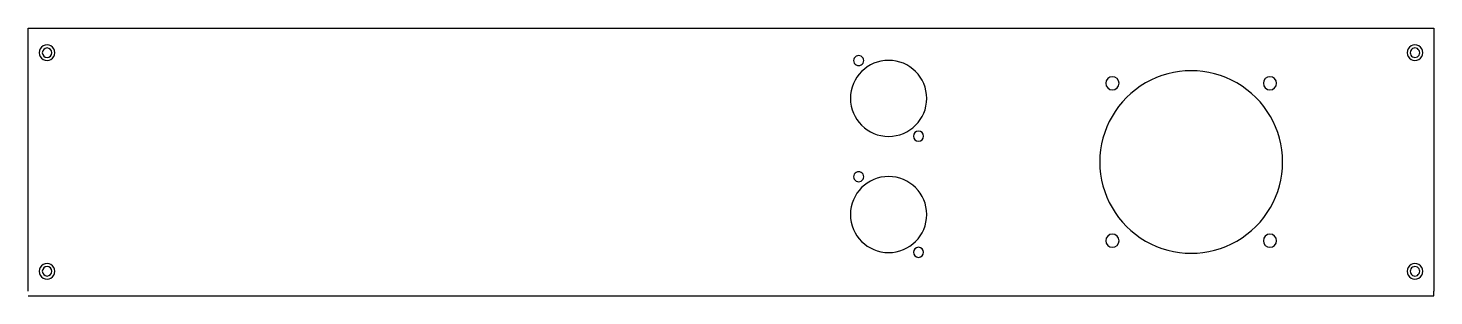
# Model space of a CAD drawing. Header units: millimetres. Extents: x 0 to 446, y 0 to 85.
import ezdxf

# ---------------------------------------------------------------- set-up
doc = ezdxf.new("R2010")
doc.units = ezdxf.units.MM
doc.layers.add('Custom_cutouts', color=7, linetype='CONTINUOUS')
doc.layers.add('Enclosure_side_fasteners', color=7, linetype='CONTINUOUS')

msp = doc.modelspace()

# ---------------------------------------------------------------- linework, layer by layer
at = {"layer": 'Custom_cutouts', "color": 7}
for p, q in [((0.132292, 83.732315), (0.132292, 85.232314)), ((0.132292, 85.232314), (446.132758, 85.232314)), ((446.132758, 85.232314), (446.132758, 83.732315)), ((0.132292, 1.632215), (0.132292, 83.732315)), ((446.132758, 83.732315), (446.132758, 1.632215)), ((265.232365, 74.895503), (265.232365, 74.895503)), ((346.232359, 67.682313), (346.232359, 67.682313)), ((396.232366, 67.682313), (396.232366, 67.682313)), ((285.232352, 62.895503), (285.232352, 62.895503)), ((284.232359, 50.895503), (284.232359, 50.895503)), ((398.132366, 42.682312), (398.132366, 42.682312)), ((265.232365, 37.987918), (265.232365, 37.987918)), ((285.232352, 25.987918), (285.232352, 25.987918)), ((284.232359, 13.987918), (284.232359, 13.987918)), ((346.232359, 17.682311), (346.232359, 17.682311)), ((396.232366, 17.682311), (396.232366, 17.682311)), ((0.132292, 0.132292), (446.132758, 0.132292)), ((446.132758, 0.132292), (446.132758, 1.632215))]:
    msp.add_line(p, q, dxfattribs=at)
for points in [[(262.832362, 76.281145), (262.33732, 75.995332), (262.032362, 75.467129), (262.032362, 74.895503)], [(264.432364, 76.281145), (263.937322, 76.566958), (263.327405, 76.566958), (262.832362, 76.281145)], [(265.232365, 74.895503), (265.232365, 75.467129), (264.927406, 75.995332), (264.432364, 76.281145)], [(273.13236, 74.980967), (266.455391, 74.980967), (261.04039, 69.572468), (261.032369, 62.895503)], [(262.032362, 74.895503), (262.032362, 74.323878), (262.33732, 73.795674), (262.832362, 73.509861)], [(262.832362, 73.509861), (263.327405, 73.224048), (263.937322, 73.224048), (264.432364, 73.509861)], [(264.432364, 73.509861), (264.927406, 73.795674), (265.232365, 74.323878), (265.232365, 74.895503)], [(285.232352, 62.895503), (285.224331, 69.572468), (279.80933, 74.980967), (273.13236, 74.980967)], [(383.632365, 67.79705), (374.659734, 72.977401), (363.604996, 72.977401), (354.632364, 67.79705)], [(354.632364, 67.79705), (345.659733, 62.616699), (340.132364, 53.043015), (340.132364, 42.682312)], [(344.132361, 69.779331), (342.973727, 69.779331), (342.034008, 68.840945), (342.032363, 67.682313)], [(342.032363, 67.682313), (342.034008, 66.52368), (342.973727, 65.585294), (344.132361, 65.585294)], [(346.232359, 67.682313), (346.230714, 68.840945), (345.290995, 69.779331), (344.132361, 69.779331)], [(344.132361, 65.585294), (345.290995, 65.585294), (346.230714, 66.52368), (346.232359, 67.682313)], [(398.132366, 42.682312), (398.132366, 53.043015), (392.604997, 62.616699), (383.632365, 67.79705)], [(394.132369, 69.779331), (392.973735, 69.779331), (392.034016, 68.840945), (392.032371, 67.682313)], [(392.032371, 67.682313), (392.034016, 66.52368), (392.973735, 65.585294), (394.132369, 65.585294)], [(396.232366, 67.682313), (396.230721, 68.840945), (395.291002, 69.779331), (394.132369, 69.779331)], [(394.132369, 65.585294), (395.291002, 65.585294), (396.230721, 66.52368), (396.232366, 67.682313)], [(261.032369, 62.895503), (261.04039, 56.218538), (266.455391, 50.810038), (273.13236, 50.810038)], [(273.13236, 50.810038), (279.80933, 50.810038), (285.224331, 56.218538), (285.232352, 62.895503)], [(282.632358, 52.495504), (281.748701, 52.495504), (281.032356, 51.779159), (281.032356, 50.895503)], [(281.032356, 50.895503), (281.032356, 50.011847), (281.748701, 49.295502), (282.632358, 49.295502)], [(284.232359, 50.895503), (284.232359, 51.779159), (283.516014, 52.495504), (282.632358, 52.495504)], [(282.632358, 49.295502), (283.516014, 49.295502), (284.232359, 50.011847), (284.232359, 50.895503)], [(340.132364, 42.682312), (340.132364, 32.32161), (345.659733, 22.747926), (354.632364, 17.567574)], [(383.632365, 17.567574), (392.604997, 22.747926), (398.132366, 32.32161), (398.132366, 42.682312)], [(273.13236, 38.073382), (266.455391, 38.073382), (261.04039, 32.664883), (261.032369, 25.987918)], [(262.832362, 39.37356), (262.33732, 39.087748), (262.032362, 38.559544), (262.032362, 37.987918)], [(262.032362, 37.987918), (262.032362, 37.416293), (262.33732, 36.888089), (262.832362, 36.602276)], [(264.432364, 39.37356), (263.937322, 39.659373), (263.327405, 39.659373), (262.832362, 39.37356)], [(262.832362, 36.602276), (263.327405, 36.316464), (263.937322, 36.316464), (264.432364, 36.602276)], [(265.232365, 37.987918), (265.232365, 38.559544), (264.927406, 39.087748), (264.432364, 39.37356)], [(264.432364, 36.602276), (264.927406, 36.888089), (265.232365, 37.416293), (265.232365, 37.987918)], [(285.232352, 25.987918), (285.224331, 32.664883), (279.80933, 38.073382), (273.13236, 38.073382)], [(261.032369, 25.987918), (261.04039, 19.310953), (266.455391, 13.902454), (273.13236, 13.902454)], [(273.13236, 13.902454), (279.80933, 13.902454), (285.224331, 19.310953), (285.232352, 25.987918)], [(344.132361, 19.77933), (342.973727, 19.77933), (342.034008, 18.840944), (342.032363, 17.682311)], [(346.232359, 17.682311), (346.230714, 18.840944), (345.290995, 19.77933), (344.132361, 19.77933)], [(394.132369, 19.77933), (392.973735, 19.77933), (392.034016, 18.840944), (392.032371, 17.682311)], [(396.232366, 17.682311), (396.230721, 18.840944), (395.291002, 19.77933), (394.132369, 19.77933)], [(282.632358, 15.587919), (281.748701, 15.587919), (281.032356, 14.871574), (281.032356, 13.987918)], [(281.032356, 13.987918), (281.032356, 13.104262), (281.748701, 12.387917), (282.632358, 12.387917)], [(284.232359, 13.987918), (284.232359, 14.871574), (283.516014, 15.587919), (282.632358, 15.587919)], [(282.632358, 12.387917), (283.516014, 12.387917), (284.232359, 13.104262), (284.232359, 13.987918)], [(342.032363, 17.682311), (342.034008, 16.523678), (342.973727, 15.585293), (344.132361, 15.585293)], [(344.132361, 15.585293), (345.290995, 15.585293), (346.230714, 16.523678), (346.232359, 17.682311)], [(354.632364, 17.567574), (363.604996, 12.387223), (374.659734, 12.387223), (383.632365, 17.567574)], [(392.032371, 17.682311), (392.034016, 16.523678), (392.973735, 15.585293), (394.132369, 15.585293)], [(394.132369, 15.585293), (395.291002, 15.585293), (396.230721, 16.523678), (396.232366, 17.682311)]]:
    msp.add_open_spline(points, degree=3, dxfattribs=at)
at = {"layer": 'Enclosure_side_fasteners', "color": 7}
for p, q in [((7.632356, 77.407313), (7.632356, 77.407313)), ((8.632357, 77.407313), (8.632357, 77.407313)), ((441.632381, 77.407313), (441.632381, 77.407313)), ((442.632374, 77.407313), (442.632374, 77.407313)), ((7.632356, 7.957312), (7.632356, 7.957312)), ((8.632357, 7.957312), (8.632357, 7.957312)), ((441.632381, 7.957312), (441.632381, 7.957312)), ((442.632374, 7.957312), (442.632374, 7.957312))]:
    msp.add_line(p, q, dxfattribs=at)
for points in [[(4.882356, 79.572377), (4.108854, 79.125795), (3.632356, 78.300477), (3.632356, 77.407313)], [(3.632356, 77.407313), (3.632356, 76.514149), (4.108854, 75.688831), (4.882356, 75.242249)], [(6.132357, 78.906222), (5.304356, 78.906222), (4.632959, 78.235314), (4.632357, 77.407313)], [(4.632357, 77.407313), (4.632959, 76.579312), (5.304356, 75.908404), (6.132357, 75.908404)], [(7.382357, 79.572377), (6.608854, 80.018959), (5.655859, 80.018959), (4.882356, 79.572377)], [(7.632356, 77.407313), (7.631754, 78.235314), (6.960358, 78.906222), (6.132357, 78.906222)], [(6.132357, 75.908404), (6.960358, 75.908404), (7.631754, 76.579312), (7.632356, 77.407313)], [(8.632357, 77.407313), (8.632357, 78.300477), (8.15586, 79.125795), (7.382357, 79.572377)], [(7.382357, 75.242249), (8.15586, 75.688831), (8.632357, 76.514149), (8.632357, 77.407313)], [(438.882361, 79.572384), (438.108856, 79.1258), (437.632357, 78.30048), (437.632357, 77.407313)], [(437.632357, 77.407313), (437.632357, 76.514146), (438.108856, 75.688826), (438.882361, 75.242243)], [(439.382377, 78.706353), (438.918275, 78.438404), (438.632376, 77.943212), (438.632376, 77.407313)], [(438.632376, 77.407313), (438.632376, 76.871414), (438.918275, 76.376223), (439.382377, 76.108273)], [(441.382369, 79.572384), (440.608864, 80.018967), (439.655866, 80.018967), (438.882361, 79.572384)], [(440.88238, 78.706353), (440.418277, 78.974303), (439.84648, 78.974303), (439.382377, 78.706353)], [(439.382377, 76.108273), (439.84648, 75.840323), (440.418277, 75.840323), (440.88238, 76.108273)], [(441.632381, 77.407313), (441.632381, 77.943212), (441.346482, 78.438404), (440.88238, 78.706353)], [(440.88238, 76.108273), (441.346482, 76.376223), (441.632381, 76.871414), (441.632381, 77.407313)], [(442.632374, 77.407313), (442.632374, 78.30048), (442.155875, 79.1258), (441.382369, 79.572384)], [(441.382369, 75.242243), (442.155875, 75.688826), (442.632374, 76.514146), (442.632374, 77.407313)], [(4.882356, 75.242249), (5.655859, 74.795667), (6.608854, 74.795667), (7.382357, 75.242249)], [(438.882361, 75.242243), (439.655866, 74.795659), (440.608864, 74.795659), (441.382369, 75.242243)], [(4.882356, 10.122376), (4.108854, 9.675794), (3.632356, 8.850476), (3.632356, 7.957312)], [(6.132357, 9.456221), (5.304356, 9.456221), (4.632959, 8.785313), (4.632357, 7.957312)], [(7.382357, 10.122376), (6.608854, 10.568958), (5.655859, 10.568958), (4.882356, 10.122376)], [(7.632356, 7.957312), (7.631754, 8.785313), (6.960358, 9.456221), (6.132357, 9.456221)], [(8.632357, 7.957312), (8.632357, 8.850476), (8.15586, 9.675794), (7.382357, 10.122376)], [(438.882361, 10.122383), (438.108856, 9.675799), (437.632357, 8.850479), (437.632357, 7.957312)], [(439.382377, 9.256352), (438.918275, 8.988403), (438.632376, 8.493211), (438.632376, 7.957312)], [(441.382369, 10.122383), (440.608864, 10.568966), (439.655866, 10.568966), (438.882361, 10.122383)], [(440.88238, 9.256352), (440.418277, 9.524302), (439.84648, 9.524302), (439.382377, 9.256352)], [(441.632381, 7.957312), (441.632381, 8.493211), (441.346482, 8.988403), (440.88238, 9.256352)], [(442.632374, 7.957312), (442.632374, 8.850479), (442.155875, 9.675799), (441.382369, 10.122383)], [(3.632356, 7.957312), (3.632356, 7.064148), (4.108854, 6.23883), (4.882356, 5.792248)], [(4.632357, 7.957312), (4.632959, 7.129311), (5.304356, 6.458403), (6.132357, 6.458403)], [(4.882356, 5.792248), (5.655859, 5.345666), (6.608854, 5.345666), (7.382357, 5.792248)], [(6.132357, 6.458403), (6.960358, 6.458403), (7.631754, 7.129311), (7.632356, 7.957312)], [(7.382357, 5.792248), (8.15586, 6.23883), (8.632357, 7.064148), (8.632357, 7.957312)], [(437.632357, 7.957312), (437.632357, 7.064145), (438.108856, 6.238825), (438.882361, 5.792242)], [(438.632376, 7.957312), (438.632376, 7.421413), (438.918275, 6.926222), (439.382377, 6.658272)], [(438.882361, 5.792242), (439.655866, 5.345658), (440.608864, 5.345658), (441.382369, 5.792242)], [(439.382377, 6.658272), (439.84648, 6.390323), (440.418277, 6.390323), (440.88238, 6.658272)], [(440.88238, 6.658272), (441.346482, 6.926222), (441.632381, 7.421413), (441.632381, 7.957312)], [(441.382369, 5.792242), (442.155875, 6.238825), (442.632374, 7.064145), (442.632374, 7.957312)]]:
    msp.add_open_spline(points, degree=3, dxfattribs=at)

doc.saveas('drawing.dxf')
